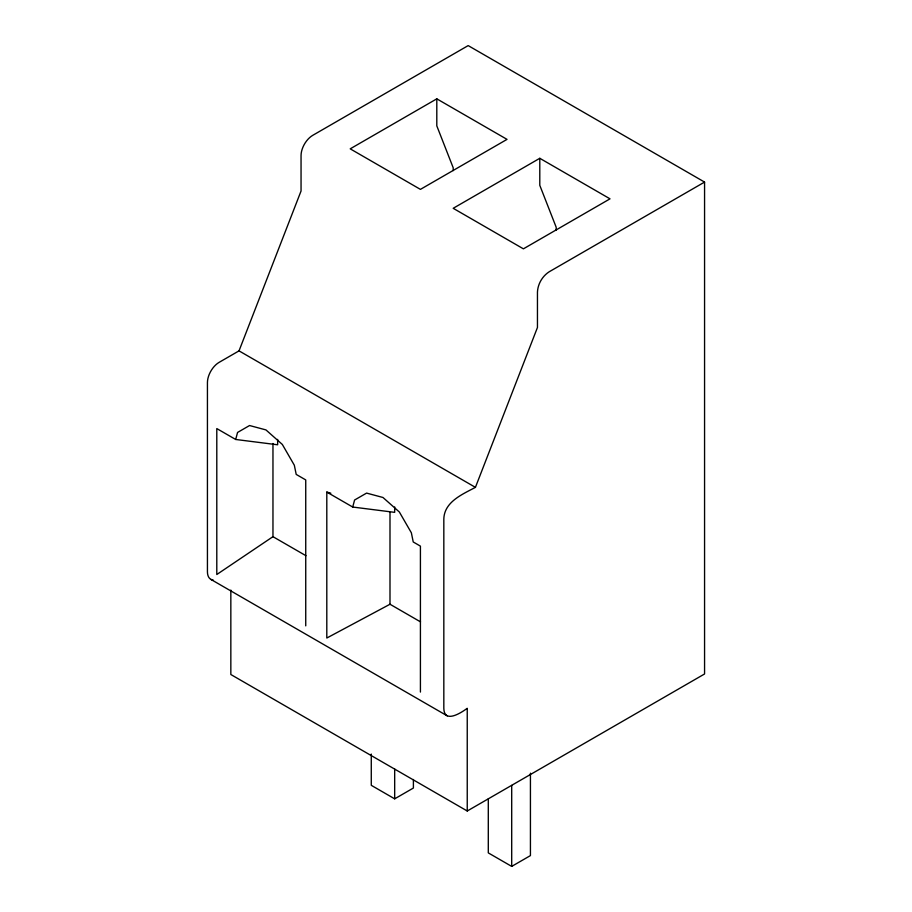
<?xml version="1.0" encoding="UTF-8"?>
<svg xmlns="http://www.w3.org/2000/svg" width="912" height="912" viewBox="0 0 912 912"><rect width="100%" height="100%" fill="white"/><g stroke="black" fill="none" stroke-linecap="round" stroke-linejoin="round"><path stroke-width="1.37" d="M277.647 439.379L277.647 444.782L235.684 439.47L237.565 432.448L249.557 425.528L265.951 429.917L282.332 444.452L294.325 465.223L296.206 474.411L305.737 479.917L305.737 625.86M394.679 506.947L394.679 512.35L352.716 507.038L354.597 500.015L366.59 493.096L382.972 497.485L399.353 512.008L411.358 532.79L413.239 541.979L420.421 546.128L420.421 692.071M213.283 580.135A16.553 9.553 -60 0 1 207.434 571.813L207.434 382.618A16.553 9.553 -60 0 1 219.131 362.349L239.024 350.869L301.051 191.007L301.051 155.599A16.553 9.553 -60 0 1 312.759 135.329L468.175 45.6L704.566 182.081L704.566 673.968L467.24 810.996L230.839 674.515L230.839 590.098M467.24 810.996L467.24 708.293C461.198 712.808 444.133 723.854 443.825 708.293L443.825 519.11C444.178 501.794 462.612 494.224 475.426 487.35L537.453 327.488L537.453 292.079C537.841 283.997 542.344 276.188 549.149 271.81L704.566 182.081M272.962 443.494L272.962 536.678L216.794 574.514L216.794 428.572L235.684 439.47M436.802 98.838L350.208 148.838L420.421 189.377L507.026 139.376L436.802 98.838L436.802 125.867L453.196 167.762L453.196 170.601M539.79 158.3L453.196 208.301L523.408 248.839L610.014 198.839L539.79 158.3L539.79 185.33L556.172 227.213L556.172 230.063M371.275 754.064L371.275 785.323L394.679 798.832L413.398 788.025L413.398 779.498M488.296 798.889L488.296 852.891L511.7 866.4L530.431 855.593L530.431 773.171M420.523 621.87L389.994 604.246L326.804 638.024L326.804 492.081L330.839 493.198M239.024 350.869L475.426 487.35M326.804 492.081L352.716 507.038M272.962 536.678L305.942 555.704M210.854 579.382L447.256 715.863M511.7 785.403L511.7 866.4M394.679 768.998L394.679 798.832M389.994 512.476L389.994 604.246"/></g></svg>
